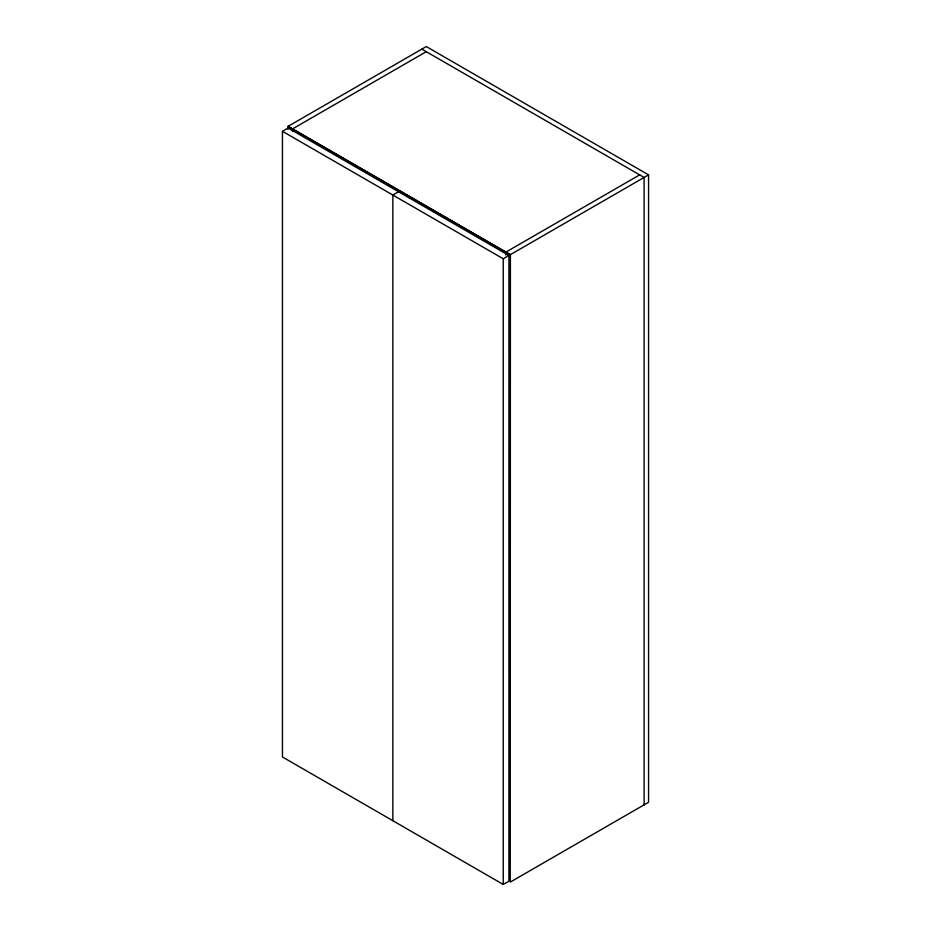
<?xml version="1.0" encoding="UTF-8"?>
<svg xmlns="http://www.w3.org/2000/svg" width="931" height="931" viewBox="0 0 931 931"><rect width="100%" height="100%" fill="white"/><g stroke="black" fill="none" stroke-linecap="round" stroke-linejoin="round"><path stroke-width="1.4" d="M282.442 131.306L288.133 128.024L508.92 255.49L508.92 881.168L503.24 884.45L282.442 756.973L282.442 131.306L503.24 258.771L508.92 255.49M292.427 128.967L426.282 51.682M398.526 191.763L392.847 195.044L392.847 820.711M505.801 252.161L639.667 174.877M648.558 174.877L510.246 254.722L287.982 126.395L426.282 46.55L648.558 174.877L648.558 802.266L510.246 882.111L510.397 254.64L288.133 126.313L287.982 129.304M421.836 49.122L644.112 177.449L644.112 804.826M505.952 252.068L505.801 255.059M503.24 258.771L503.24 884.45M292.578 128.874L292.578 131.446"/></g></svg>
